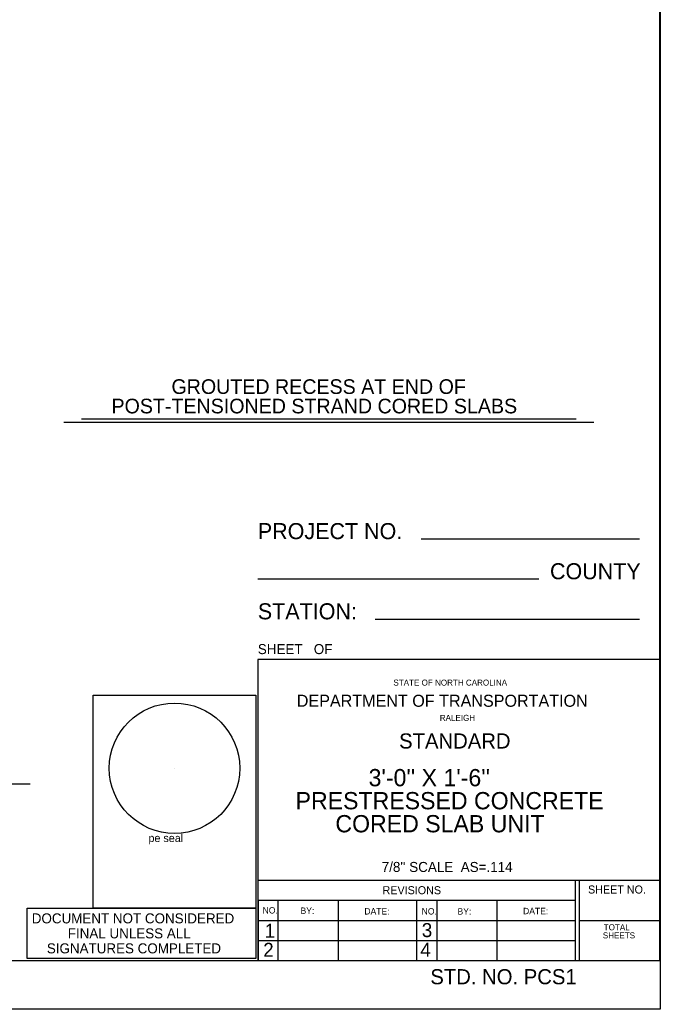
# Model space of a CAD drawing. Extents: x 0 to 38.2, y 0 to 28.1.
# Drawn here: x 28.6 to 37.69, y 0 to 14.05 of the extents above; entities that cross this region are included whole.
import ezdxf

# ---------------------------------------------------------------- set-up
doc = ezdxf.new("R2010")
doc.units = 0
for name, color, linetype in [('Plan Sheet', 7, 'Continuous'), ('Plan Sheet CELL', 7, 'Continuous'), ('Plot Shape', 7, 'Continuous'), ('Sheet Sticker Exception Certification CELL', 7, 'Continuous'), ('Text', 7, 'Continuous'), ('User Information Notes', 7, 'Continuous'), ('User Information Notes CELL', 7, 'Continuous')]:
    doc.layers.add(name, color=color, linetype=linetype)

msp = doc.modelspace()

# ---------------------------------------------------------------- linework, layer by layer
at = {"layer": 'Plan Sheet'}
for p, q in [((37.682, 24.631), (37.682, 0.691)), ((1.202, 0.691), (37.682, 0.691)), ((37.692, 0), (37.692, 0))]:
    msp.add_line(p, q, dxfattribs=at)
at = {"layer": 'Plan Sheet CELL'}
for p, q in [((37.397, 6.676), (34.3, 6.676)), ((35.972, 6.106), (31.982, 6.106)), ((37.397, 5.537), (33.647, 5.537)), ((37.682, 4.966), (31.982, 4.966)), ((31.982, 4.966), (31.982, 0.691)), ((31.982, 1.831), (37.682, 1.831)), ((36.485, 1.831), (36.485, 0.691)), ((36.542, 1.831), (36.542, 0.691)), ((31.982, 1.547), (36.488, 1.547)), ((31.986, 1.547), (31.986, 0.691)), ((32.267, 1.547), (32.267, 0.691)), ((34.235, 1.547), (34.235, 0.684)), ((34.52, 1.547), (34.52, 0.69)), ((35.375, 1.547), (35.375, 0.69)), ((33.122, 1.542), (33.122, 0.687)), ((31.982, 1.261), (36.497, 1.261)), ((36.542, 1.261), (37.672, 1.261)), ((31.982, 0.976), (36.488, 0.976))]:
    msp.add_line(p, q, dxfattribs=at)
at = {"layer": 'Plot Shape'}
msp.add_lwpolyline([(0, 25.08), (37.692, 25.08), (37.692, 0), (0, 0)], close=True, dxfattribs=at)
at = {"layer": 'Sheet Sticker Exception Certification CELL'}
msp.add_lwpolyline([(28.707, 1.434), (31.954, 1.434), (31.954, 0.72), (28.707, 0.72)], close=True, dxfattribs=at)
at = {"layer": 'Text'}
for p, q in [((29.231, 8.336), (36.751, 8.336)), ((29.481, 8.386), (36.501, 8.386)), ((28.751, 3.195), (24.673, 3.195))]:
    msp.add_line(p, q, dxfattribs=at)
at = {"layer": 'User Information Notes CELL'}
msp.add_line((30.8, 3.422), (30.8, 3.422), dxfattribs=at)
msp.add_lwpolyline([(29.646, 4.462), (31.954, 4.462), (31.954, 1.434), (29.646, 1.434)], close=True, dxfattribs=at)
msp.add_circle((30.8, 3.422), 0.926, dxfattribs=at)

# ---------------------------------------------------------------- texts
at = {"layer": 'Plan Sheet CELL'}
for s, height, p in [('PROJECT NO.', 0.228, (31.982, 6.676)), ('COUNTY', 0.228, (36.128, 6.106)), ('STATION:', 0.228, (31.982, 5.537)), ('SHEET   OF  ', 0.1425, (31.982, 5.043)), ('STATE OF NORTH CAROLINA', 0.08549, (33.906, 4.596)), ('DEPARTMENT OF TRANSPORTATION', 0.17099, (32.535, 4.295)), ('RALEIGH', 0.0855, (34.564, 4.095)), ('REVISIONS', 0.114, (33.752, 1.633)), ('SHEET NO.', 0.114, (36.668, 1.643)), ('NO.', 0.0908, (32.05, 1.359)), ('BY:', 0.0908, (32.588, 1.354)), ('DATE:', 0.0908, (33.494, 1.345)), ('NO.', 0.0908, (34.307, 1.345)), ('BY:', 0.0908, (34.816, 1.344)), ('DATE:', 0.0908, (35.746, 1.349)), ('1', 0.199, (32.08, 1.015)), ('3', 0.199, (34.309, 1.024)), ('TOTAL', 0.0855, (36.891, 1.121)), ('SHEETS', 0.0855, (36.878, 1.006)), ('2', 0.199, (32.059, 0.744)), ('4', 0.199, (34.288, 0.744))]:
    msp.add_text(s, height=height, dxfattribs=at).set_placement(p)
at = {"layer": 'Sheet Sticker Exception Certification CELL'}
for s, p in [('DOCUMENT NOT CONSIDERED', (28.774, 1.219)), ('FINAL UNLESS ALL', (29.285, 1.006)), ('SIGNATURES COMPLETED', (28.988, 0.793))]:
    msp.add_text(s, height=0.14218, dxfattribs=at).set_placement(p)
at = {"layer": 'Text'}
for s, height, p in [('GROUTED RECESS AT END OF', 0.20828, (30.756, 8.738)), ('POST-TENSIONED STRAND CORED SLABS', 0.20828, (29.905, 8.462)), ('.', 0.208, (34.088, 8.555)), ('STANDARD', 0.215, (33.987, 3.702)), ("3'-0'' X 1'-6''", 0.2451, (33.554, 3.166)), ('PRESTRESSED CONCRETE', 0.2451, (32.518, 2.839)), ('CORED SLAB UNIT', 0.2451, (33.083, 2.512)), ('STD. NO. PCS1', 0.215, (34.43, 0.354))]:
    msp.add_text(s, height=height, dxfattribs=at).set_placement(p)
at = {"layer": 'User Information Notes'}
msp.add_text("7/8'' SCALE  AS=.114", height=0.1425, dxfattribs=at).set_placement((33.74, 1.949))
at = {"layer": 'User Information Notes CELL'}
msp.add_text('pe seal', height=0.114, dxfattribs=at).set_placement((30.43, 2.374))

doc.saveas('drawing.dxf')
